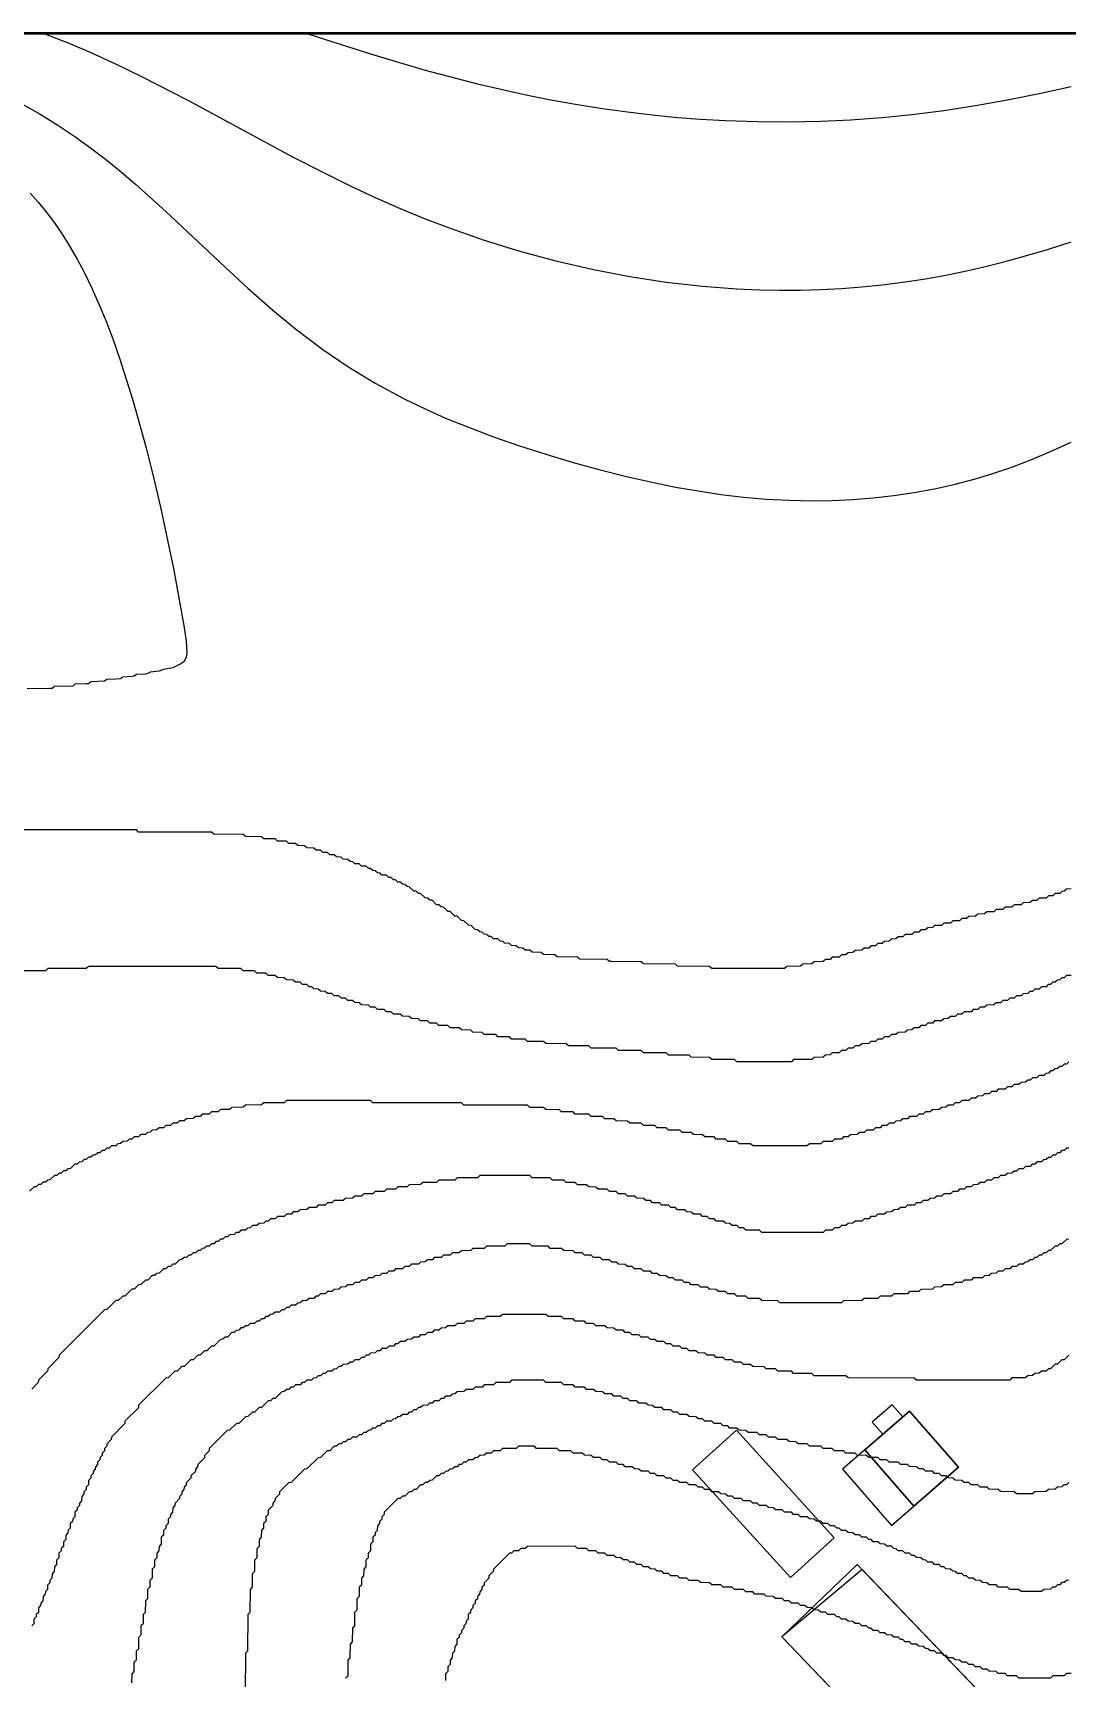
# Model space of a CAD drawing. Header units: millimetres. Extents: x 0 to 600000, y 0 to 540000.
# Drawn here: x 163252 to 276937, y 359148 to 540000 of the extents above; entities that cross this region are included whole.
import ezdxf

# ---------------------------------------------------------------- set-up
doc = ezdxf.new("R2010")
doc.units = ezdxf.units.MM
for name, color, linetype in [('BLDG_BOX_CAMPUS', 5, 'Continuous'), ('BLDG_FOOTPRINT_CAMPUS', 8, 'Continuous'), ('CONTOUR_44', 5, 'Continuous'), ('CONTOUR_45', 5, 'Continuous'), ('CONTOUR_46', 150, 'Continuous'), ('CONTOUR_47', 150, 'Continuous'), ('CONTOUR_48', 130, 'Continuous'), ('CONTOUR_49', 90, 'Continuous'), ('CONTOUR_50', 90, 'Continuous'), ('CONTOUR_51', 3, 'Continuous'), ('CONTOUR_52', 60, 'Continuous'), ('CONTOUR_53', 50, 'Continuous'), ('CONTOUR_54', 40, 'Continuous'), ('CONTOUR_55', 40, 'Continuous'), ('CONTOUR_56', 30, 'Continuous'), ('CONTOUR_57', 30, 'Continuous'), ('CONTOUR_58', 22, 'Continuous'), ('MODEL_BOUNDARY', 7, 'Continuous')]:
    doc.layers.add(name, color=color, linetype=linetype)

msp = doc.modelspace()

# ---------------------------------------------------------------- linework, layer by layer
at = {"layer": 'BLDG_BOX_CAMPUS'}
for points in [[(258877, 387864, 55451), (257713, 389203, 55319), (255509, 387288, 55561), (256672, 385949, 55693), (258877, 387864, 55451)], [(264996, 382317, 55886), (259618, 388508, 55374), (254711, 384245, 55925), (260089, 378055, 56441), (264996, 382317, 55886)], [(251340, 374558, 57113), (240584, 386403, 56019), (235772, 382033, 56778), (246528, 370188, 57717), (251340, 374558, 57113)], [(260089, 378055, 56441), (254711, 384245, 55925), (252258, 382114, 56223), (257635, 375923, 56748), (260089, 378055, 56441)], [(245572, 363682, 58374), (268252, 340038, 59940), (276551, 347999, 59150), (253872, 371643, 57321), (245572, 363682, 58374)]]:
    msp.add_polyline3d(points, close=True, dxfattribs=at)
at = {"layer": 'BLDG_FOOTPRINT_CAMPUS'}
for points in [[(256672, 385949, 55693), (258877, 387864, 55451), (257713, 389203, 55319), (255509, 387288, 55561), (256672, 385949, 55693)], [(254711, 384245, 55925), (259618, 388508, 55374), (264996, 382317, 55886), (260089, 378055, 56441), (254711, 384245, 55925)], [(251340, 374558, 57113), (240584, 386403, 56019), (235772, 382033, 56778), (246528, 370188, 57717), (251340, 374558, 57113)], [(260089, 378055, 56441), (254711, 384245, 55925), (252258, 382114, 56223), (257635, 375923, 56748), (260089, 378055, 56441)], [(276551, 347999, 59150), (254399, 371093, 57359), (245572, 363682, 58374), (268021, 340278, 59921), (276551, 347999, 59150)]]:
    msp.add_polyline3d(points, close=True, dxfattribs=at)
at = {"layer": 'CONTOUR_44'}
msp.add_polyline3d([(125, 123, 44000), (599875, 124, 44000), (599876, 539875, 44000), (125, 539876, 44000), (125, 123, 44000)], close=True, dxfattribs=at)
at = {"layer": 'CONTOUR_45'}
msp.add_polyline3d([(125, 123, 45000), (599875, 124, 45000), (599876, 539875, 45000), (125, 539876, 45000), (125, 123, 45000)], close=True, dxfattribs=at)
at = {"layer": 'CONTOUR_46'}
msp.add_polyline3d([(599876, 539875, 46000), (125, 539875, 46000)], dxfattribs=at)
at = {"layer": 'CONTOUR_47'}
msp.add_polyline3d([(599876, 539875, 47000), (125, 539875, 47000)], dxfattribs=at)
at = {"layer": 'CONTOUR_48'}
msp.add_polyline3d([(599875, 539875, 48000), (125, 539875, 48000)], dxfattribs=at)
at = {"layer": 'CONTOUR_49'}
for points in [[(599875, 539875, 49000), (25836, 539875, 49000)], [(162940, 522375, 49000), (163843, 521375, 49000), (164667, 520375, 49000), (165608, 519125, 49000), (166465, 517875, 49000), (167252, 516625, 49000), (168118, 515125, 49000), (168912, 513625, 49000), (169763, 511875, 49000), (170543, 510125, 49000), (171264, 508375, 49000), (172026, 506375, 49000), (172818, 504125, 49000), (174239, 499625, 49000), (175690, 494375, 49000), (176502, 491125, 49000), (177261, 487875, 49000), (178689, 481125, 49000), (179845, 474875, 49000), (180099, 473125, 49000), (180170, 471875, 49000), (180098, 471375, 49000), (180006, 471125, 49000), (179833, 470875, 49000), (179520, 470625, 49000), (178625, 470217, 49000), (177625, 470034, 49000), (177125, 469830, 49000), (176125, 469732, 49000), (175875, 469584, 49000), (175625, 469520, 49000), (174625, 469455, 49000), (174375, 469285, 49000), (174125, 469237, 49000), (173125, 469189, 49000), (172994, 469125, 49000), (172875, 469006, 49000), (172375, 468954, 49000), (171375, 468926, 49000), (171125, 468730, 49000), (169625, 468668, 49000), (169375, 468463, 49000), (169125, 468437, 49000), (167875, 468411, 49000), (167625, 468201, 49000), (165625, 468155, 49000), (165375, 467937, 49000), (165125, 467920, 49000), (162625, 467897, 49000)]]:
    msp.add_polyline3d(points, dxfattribs=at)
at = {"layer": 'CONTOUR_50'}
for points in [[(335848, 539875, 50000), (53912, 539875, 50000)], [(161875, 532268, 50000), (163948, 531125, 50000), (165994, 529875, 50000), (167863, 528625, 50000), (169596, 527375, 50000), (171221, 526125, 50000), (172762, 524875, 50000), (174525, 523375, 50000), (177857, 520375, 50000), (184375, 514236, 50000), (186875, 511934, 50000), (189625, 509518, 50000), (192125, 507461, 50000), (195125, 505196, 50000), (197875, 503324, 50000), (200875, 501497, 50000), (204125, 499751, 50000), (206375, 498665, 50000), (208625, 497666, 50000), (211125, 496643, 50000), (213875, 495607, 50000), (216625, 494649, 50000), (219625, 493680, 50000), (222625, 492784, 50000), (225625, 491958, 50000), (228375, 491264, 50000), (231125, 490638, 50000), (233875, 490082, 50000), (236375, 489644, 50000), (238875, 489274, 50000), (241375, 488978, 50000), (243875, 488758, 50000), (246375, 488620, 50000), (246375, 488620, 50000), (248875, 488567, 50000), (251125, 488595, 50000), (253375, 488697, 50000), (255625, 488874, 50000), (257875, 489130, 50000), (260125, 489467, 50000), (262375, 489887, 50000), (264625, 490392, 50000), (266875, 490986, 50000), (268875, 491591, 50000), (270875, 492272, 50000), (273125, 493130, 50000), (275125, 493976, 50000), (277375, 495025, 50000)], [(277375, 445893, 50000), (276875, 445884, 50000), (276625, 445642, 50000), (276356, 445625, 50000), (276125, 445394, 50000), (275625, 445385, 50000), (275375, 445143, 50000), (274875, 445135, 50000), (274625, 444894, 50000), (273875, 444884, 50000), (273625, 444643, 50000), (273125, 444635, 50000), (272875, 444394, 50000), (272125, 444384, 50000), (271875, 444144, 50000), (271125, 444134, 50000), (270875, 443894, 50000), (270125, 443884, 50000), (269875, 443644, 50000), (269125, 443634, 50000), (268875, 443394, 50000), (268125, 443384, 50000), (267875, 443144, 50000), (267125, 443134, 50000), (266875, 442894, 50000), (266125, 442884, 50000), (265875, 442643, 50000), (265375, 442635, 50000), (265125, 442395, 50000), (264375, 442385, 50000), (264125, 442144, 50000), (263375, 442135, 50000), (263125, 441894, 50000), (262375, 441884, 50000), (262125, 441644, 50000), (261625, 441635, 50000), (261375, 441394, 50000), (260875, 441385, 50000), (260625, 441145, 50000), (260125, 441136, 50000), (259875, 440896, 50000), (259125, 440885, 50000), (258875, 440645, 50000), (258375, 440636, 50000), (258125, 440396, 50000), (257625, 440386, 50000), (257375, 440146, 50000), (256875, 440136, 50000), (256625, 439897, 50000), (256125, 439887, 50000), (255875, 439647, 50000), (255375, 439637, 50000), (255125, 439398, 50000), (254625, 439387, 50000), (254375, 439149, 50000), (253625, 439137, 50000), (253375, 438898, 50000), (252875, 438888, 50000), (252625, 438649, 50000), (252125, 438638, 50000), (251875, 438401, 50000), (251125, 438388, 50000), (250875, 438151, 50000), (250375, 438139, 50000), (250125, 437904, 50000), (249125, 437889, 50000), (248875, 437654, 50000), (247875, 437639, 50000), (247625, 437405, 50000), (246125, 437389, 50000), (245875, 437156, 50000), (237875, 437157, 50000), (237625, 437390, 50000), (234125, 437409, 50000), (233875, 437640, 50000), (230375, 437662, 50000), (230125, 437892, 50000), (226875, 437905, 50000), (226625, 437916, 50000), (226375, 438144, 50000), (223375, 438170, 50000), (223125, 438396, 50000), (220875, 438425, 50000), (220625, 438649, 50000), (219375, 438677, 50000), (219125, 438900, 50000), (218125, 438930, 50000), (217875, 439153, 50000), (217375, 439177, 50000), (217125, 439402, 50000), (216625, 439426, 50000), (216375, 439652, 50000), (215875, 439676, 50000), (215625, 439903, 50000), (215125, 439929, 50000), (214929, 440125, 50000), (214625, 440173, 50000), (214375, 440402, 50000), (213875, 440429, 50000), (213625, 440657, 50000), (213375, 440675, 50000), (213125, 440906, 50000), (212875, 440925, 50000), (212625, 441156, 50000), (212375, 441175, 50000), (212125, 441407, 50000), (211875, 441428, 50000), (211416, 441875, 50000), (211125, 441924, 50000), (210625, 442402, 50000), (210375, 442422, 50000), (209875, 442901, 50000), (209625, 442920, 50000), (209125, 443400, 50000), (208875, 443418, 50000), (208375, 443898, 50000), (208125, 443914, 50000), (207875, 444150, 50000), (207625, 444168, 50000), (207125, 444648, 50000), (206875, 444663, 50000), (206625, 444900, 50000), (206375, 444916, 50000), (205875, 445397, 50000), (205625, 445412, 50000), (205375, 445649, 50000), (205125, 445665, 50000), (204625, 446146, 50000), (204375, 446159, 50000), (204125, 446396, 50000), (203875, 446410, 50000), (203625, 446646, 50000), (203375, 446659, 50000), (203125, 446896, 50000), (202875, 446909, 50000), (202625, 447146, 50000), (202375, 447158, 50000), (202125, 447394, 50000), (201625, 447413, 50000), (201413, 447625, 50000), (201125, 447660, 50000), (200875, 447896, 50000), (200625, 447909, 50000), (200375, 448145, 50000), (200125, 448157, 50000), (199875, 448393, 50000), (199375, 448410, 50000), (199125, 448644, 50000), (198625, 448661, 50000), (198411, 448875, 50000), (198125, 448907, 50000), (197875, 449143, 50000), (197375, 449159, 50000), (197125, 449393, 50000), (196625, 449409, 50000), (196375, 449643, 50000), (195875, 449658, 50000), (195625, 449893, 50000), (195125, 449908, 50000), (194875, 450142, 50000), (194375, 450157, 50000), (194125, 450391, 50000), (193375, 450408, 50000), (193125, 450641, 50000), (192375, 450657, 50000), (192125, 450891, 50000), (191375, 450906, 50000), (191125, 451140, 50000), (190125, 451156, 50000), (189875, 451390, 50000), (188625, 451406, 50000), (188375, 451640, 50000), (186625, 451656, 50000), (186375, 451889, 50000), (183125, 451906, 50000), (182875, 452139, 50000), (175125, 452147, 50000), (174875, 452155, 50000), (174625, 452388, 50000), (161125, 452386, 50000)]]:
    msp.add_polyline3d(points, dxfattribs=at)
at = {"layer": 'CONTOUR_51'}
for points in [[(323763, 539875, 51000), (164623, 539875, 51000), (167125, 538892, 51000), (169625, 537829, 51000), (172269, 536625, 51000), (175125, 535241, 51000), (180192, 532625, 51000), (191875, 526343, 51000), (195125, 524673, 51000), (198125, 523199, 51000), (200875, 521917, 51000), (203625, 520707, 51000), (206375, 519575, 51000), (209125, 518521, 51000), (212875, 517211, 51000), (216875, 515974, 51000), (220875, 514898, 51000), (224875, 513979, 51000), (228875, 513215, 51000), (232875, 512605, 51000), (236875, 512151, 51000), (240625, 511869, 51000), (240625, 511869, 51000), (243125, 511760, 51000), (245375, 511717, 51000), (247625, 511726, 51000), (249875, 511790, 51000), (252125, 511908, 51000), (254375, 512081, 51000), (256625, 512310, 51000), (259125, 512631, 51000), (261375, 512978, 51000), (263625, 513383, 51000), (265875, 513844, 51000), (268125, 514360, 51000), (270375, 514932, 51000), (272625, 515558, 51000), (274875, 516236, 51000), (277375, 517049, 51000)], [(277375, 436392, 51000), (276875, 436383, 51000), (276625, 436139, 51000), (276375, 436134, 51000), (276125, 435890, 51000), (275875, 435884, 51000), (275625, 435641, 51000), (275375, 435635, 51000), (275125, 435391, 51000), (274857, 435375, 51000), (274625, 435143, 51000), (274125, 435134, 51000), (273875, 434892, 51000), (273375, 434884, 51000), (273125, 434641, 51000), (272857, 434625, 51000), (272625, 434393, 51000), (272125, 434384, 51000), (271875, 434142, 51000), (271375, 434134, 51000), (271125, 433892, 51000), (270625, 433884, 51000), (270375, 433642, 51000), (269875, 433634, 51000), (269625, 433392, 51000), (269125, 433384, 51000), (268875, 433143, 51000), (268125, 433133, 51000), (267875, 432891, 51000), (267375, 432884, 51000), (267125, 432642, 51000), (266625, 432634, 51000), (266375, 432393, 51000), (265625, 432383, 51000), (265375, 432141, 51000), (264875, 432134, 51000), (264625, 431892, 51000), (264125, 431884, 51000), (263875, 431642, 51000), (263375, 431634, 51000), (263125, 431393, 51000), (262375, 431383, 51000), (262125, 431141, 51000), (261625, 431134, 51000), (261375, 430892, 51000), (260875, 430884, 51000), (260625, 430642, 51000), (260125, 430634, 51000), (259875, 430392, 51000), (259375, 430384, 51000), (259125, 430143, 51000), (258375, 430134, 51000), (258125, 429892, 51000), (257625, 429884, 51000), (257375, 429642, 51000), (256875, 429634, 51000), (256625, 429392, 51000), (256125, 429384, 51000), (255875, 429143, 51000), (255375, 429134, 51000), (255125, 428893, 51000), (254375, 428884, 51000), (254125, 428642, 51000), (253625, 428634, 51000), (253375, 428393, 51000), (252875, 428385, 51000), (252625, 428144, 51000), (252125, 428135, 51000), (251875, 427895, 51000), (251125, 427885, 51000), (250875, 427644, 51000), (250375, 427636, 51000), (250125, 427396, 51000), (249125, 427385, 51000), (248875, 427146, 51000), (246875, 427134, 51000), (246625, 426896, 51000), (240625, 426894, 51000), (240375, 427134, 51000), (237875, 427144, 51000), (237625, 427383, 51000), (235625, 427393, 51000), (235375, 427633, 51000), (233125, 427642, 51000), (232875, 427883, 51000), (230375, 427892, 51000), (230125, 428133, 51000), (227625, 428142, 51000), (227375, 428383, 51000), (224625, 428392, 51000), (224375, 428633, 51000), (222125, 428643, 51000), (221875, 428883, 51000), (219625, 428893, 51000), (219375, 429133, 51000), (217625, 429143, 51000), (217375, 429384, 51000), (215875, 429394, 51000), (215625, 429634, 51000), (214375, 429644, 51000), (214125, 429884, 51000), (212875, 429894, 51000), (212625, 430134, 51000), (211625, 430144, 51000), (211375, 430384, 51000), (210375, 430395, 51000), (210125, 430635, 51000), (209125, 430645, 51000), (208875, 430885, 51000), (207875, 430896, 51000), (207625, 431135, 51000), (206875, 431146, 51000), (206625, 431386, 51000), (205875, 431396, 51000), (205625, 431636, 51000), (204875, 431647, 51000), (204625, 431886, 51000), (203875, 431897, 51000), (203625, 432136, 51000), (202875, 432148, 51000), (202625, 432387, 51000), (202125, 432397, 51000), (201875, 432636, 51000), (201125, 432649, 51000), (200875, 432887, 51000), (200375, 432897, 51000), (200125, 433136, 51000), (199375, 433149, 51000), (199125, 433388, 51000), (198625, 433398, 51000), (198375, 433637, 51000), (197875, 433648, 51000), (197625, 433887, 51000), (197125, 433898, 51000), (196875, 434137, 51000), (196375, 434148, 51000), (196125, 434387, 51000), (195625, 434398, 51000), (195375, 434637, 51000), (194875, 434648, 51000), (194625, 434887, 51000), (194125, 434899, 51000), (193899, 435125, 51000), (193625, 435146, 51000), (193375, 435386, 51000), (192875, 435397, 51000), (192625, 435636, 51000), (192125, 435646, 51000), (191875, 435886, 51000), (191125, 435897, 51000), (190875, 436136, 51000), (190125, 436147, 51000), (189875, 436386, 51000), (189125, 436397, 51000), (188875, 436636, 51000), (187875, 436647, 51000), (187625, 436886, 51000), (186375, 436897, 51000), (186125, 437135, 51000), (183625, 437149, 51000), (183375, 437386, 51000), (169375, 437387, 51000), (169125, 437151, 51000), (164875, 437137, 51000), (164625, 436901, 51000), (162125, 436887, 51000)]]:
    msp.add_polyline3d(points, dxfattribs=at)
at = {"layer": 'CONTOUR_52'}
for points in [[(297108, 539875, 52000), (193594, 539875, 52000), (200375, 537688, 52000), (206375, 535917, 52000), (212125, 534410, 52000), (217625, 533166, 52000), (220375, 532622, 52000), (223125, 532130, 52000), (225875, 531694, 52000), (228625, 531312, 52000), (231375, 530987, 52000), (234125, 530718, 52000), (236625, 530523, 52000), (239375, 530364, 52000), (239375, 530364, 52000), (242875, 530246, 52000), (246375, 530223, 52000), (249875, 530296, 52000), (253125, 530449, 52000), (256625, 530707, 52000), (259875, 531032, 52000), (263375, 531472, 52000), (266875, 532004, 52000), (270375, 532626, 52000), (273875, 533334, 52000), (277375, 534124, 52000)], [(277125, 426885, 52000), (276875, 426641, 52000), (276625, 426635, 52000), (276375, 426390, 52000), (276125, 426385, 52000), (275875, 426141, 52000), (275625, 426135, 52000), (275375, 425891, 52000), (275125, 425885, 52000), (274875, 425641, 52000), (274607, 425625, 52000), (274375, 425393, 52000), (273875, 425384, 52000), (273625, 425141, 52000), (273125, 425133, 52000), (272875, 424890, 52000), (272608, 424875, 52000), (272375, 424642, 52000), (271875, 424634, 52000), (271625, 424391, 52000), (271125, 424384, 52000), (270875, 424141, 52000), (270375, 424134, 52000), (270125, 423892, 52000), (269375, 423883, 52000), (269125, 423640, 52000), (268625, 423633, 52000), (268375, 423391, 52000), (267875, 423383, 52000), (267625, 423141, 52000), (267125, 423133, 52000), (266875, 422891, 52000), (266375, 422884, 52000), (266125, 422641, 52000), (265375, 422633, 52000), (265125, 422390, 52000), (264625, 422383, 52000), (264375, 422141, 52000), (263875, 422133, 52000), (263625, 421891, 52000), (263125, 421883, 52000), (262875, 421641, 52000), (262125, 421633, 52000), (261875, 421390, 52000), (261375, 421383, 52000), (261125, 421141, 52000), (260625, 421133, 52000), (260375, 420891, 52000), (259625, 420883, 52000), (259375, 420640, 52000), (258875, 420633, 52000), (258625, 420391, 52000), (258125, 420383, 52000), (257875, 420141, 52000), (257375, 420133, 52000), (257125, 419891, 52000), (256625, 419884, 52000), (256375, 419641, 52000), (255875, 419634, 52000), (255625, 419392, 52000), (254875, 419383, 52000), (254625, 419141, 52000), (254125, 419134, 52000), (253875, 418892, 52000), (253125, 418883, 52000), (252875, 418642, 52000), (252375, 418634, 52000), (252125, 418393, 52000), (251375, 418384, 52000), (251125, 418143, 52000), (250125, 418134, 52000), (249875, 417894, 52000), (248625, 417884, 52000), (248375, 417644, 52000), (242375, 417643, 52000), (242125, 417883, 52000), (240875, 417892, 52000), (240625, 418133, 52000), (239625, 418141, 52000), (239375, 418383, 52000), (238375, 418391, 52000), (238125, 418632, 52000), (237125, 418640, 52000), (236875, 418882, 52000), (235875, 418890, 52000), (235625, 419132, 52000), (234625, 419139, 52000), (234375, 419382, 52000), (233125, 419390, 52000), (232875, 419632, 52000), (231875, 419639, 52000), (231625, 419882, 52000), (230375, 419889, 52000), (230125, 420132, 52000), (228875, 420139, 52000), (228625, 420381, 52000), (227375, 420389, 52000), (227125, 420631, 52000), (226125, 420638, 52000), (225875, 420881, 52000), (224625, 420888, 52000), (224375, 421131, 52000), (222875, 421138, 52000), (222625, 421381, 52000), (221375, 421388, 52000), (221125, 421631, 52000), (219625, 421638, 52000), (219375, 421881, 52000), (217875, 421887, 52000), (217625, 422131, 52000), (210625, 422139, 52000), (210375, 422382, 52000), (200625, 422393, 52000), (200375, 422633, 52000), (191125, 422635, 52000), (190875, 422397, 52000), (188625, 422385, 52000), (188375, 422148, 52000), (186625, 422136, 52000), (186375, 421898, 52000), (185125, 421886, 52000), (184875, 421649, 52000), (183875, 421637, 52000), (183625, 421399, 52000), (182875, 421387, 52000), (182625, 421150, 52000), (181875, 421137, 52000), (181625, 420900, 52000), (181125, 420889, 52000), (180875, 420652, 52000), (180125, 420638, 52000), (179875, 420401, 52000), (179375, 420389, 52000), (179125, 420152, 52000), (178625, 420139, 52000), (178375, 419902, 52000), (177875, 419890, 52000), (177625, 419653, 52000), (177125, 419640, 52000), (176875, 419403, 52000), (176375, 419390, 52000), (176125, 419152, 52000), (175844, 419125, 52000), (175625, 418906, 52000), (175125, 418891, 52000), (174875, 418655, 52000), (174375, 418640, 52000), (174125, 418403, 52000), (173843, 418375, 52000), (173625, 418157, 52000), (173125, 418141, 52000), (172875, 417904, 52000), (172593, 417875, 52000), (172375, 417657, 52000), (171875, 417641, 52000), (171625, 417404, 52000), (171375, 417393, 52000), (171125, 417155, 52000), (170875, 417144, 52000), (170625, 416906, 52000), (170375, 416894, 52000), (170125, 416657, 52000), (169875, 416645, 52000), (169625, 416407, 52000), (169375, 416395, 52000), (169125, 416158, 52000), (168875, 416145, 52000), (168625, 415908, 52000), (168342, 415875, 52000), (168125, 415658, 52000), (167875, 415645, 52000), (167375, 415164, 52000), (167125, 415148, 52000), (166875, 414912, 52000), (166625, 414898, 52000), (166375, 414661, 52000), (166125, 414647, 52000), (165875, 414411, 52000), (165625, 414397, 52000), (165125, 413917, 52000), (164875, 413900, 52000), (164625, 413665, 52000), (164375, 413650, 52000), (164125, 413415, 52000), (163875, 413400, 52000), (163625, 413164, 52000), (163375, 413149, 52000), (162875, 412671, 52000)]]:
    msp.add_polyline3d(points, dxfattribs=at)
at = {"layer": 'CONTOUR_53'}
msp.add_polyline3d([(277125, 417389, 53000), (276875, 417384, 53000), (276625, 417139, 53000), (276375, 417134, 53000), (276125, 416890, 53000), (275875, 416884, 53000), (275625, 416640, 53000), (275375, 416634, 53000), (275125, 416390, 53000), (274875, 416384, 53000), (274625, 416140, 53000), (274358, 416125, 53000), (274125, 415892, 53000), (273625, 415883, 53000), (273375, 415640, 53000), (273108, 415625, 53000), (272875, 415392, 53000), (272375, 415383, 53000), (272125, 415141, 53000), (271625, 415133, 53000), (271375, 414890, 53000), (271108, 414875, 53000), (270875, 414642, 53000), (270375, 414634, 53000), (270125, 414391, 53000), (269625, 414383, 53000), (269375, 414141, 53000), (268875, 414133, 53000), (268625, 413891, 53000), (268125, 413883, 53000), (267875, 413641, 53000), (267375, 413633, 53000), (267125, 413391, 53000), (266625, 413383, 53000), (266375, 413141, 53000), (265875, 413133, 53000), (265625, 412891, 53000), (265125, 412883, 53000), (264875, 412641, 53000), (264375, 412634, 53000), (264125, 412391, 53000), (263375, 412383, 53000), (263125, 412140, 53000), (262625, 412133, 53000), (262375, 411891, 53000), (261875, 411883, 53000), (261625, 411641, 53000), (261125, 411633, 53000), (260875, 411391, 53000), (260375, 411384, 53000), (260125, 411142, 53000), (259375, 411133, 53000), (259125, 410890, 53000), (258625, 410883, 53000), (258375, 410641, 53000), (257875, 410633, 53000), (257625, 410391, 53000), (257125, 410384, 53000), (256875, 410142, 53000), (256125, 410133, 53000), (255875, 409891, 53000), (255375, 409884, 53000), (255125, 409641, 53000), (254625, 409634, 53000), (254375, 409392, 53000), (253625, 409383, 53000), (253375, 409142, 53000), (252875, 409134, 53000), (252625, 408892, 53000), (252125, 408884, 53000), (251875, 408643, 53000), (251375, 408635, 53000), (251125, 408395, 53000), (250375, 408385, 53000), (250125, 408146, 53000), (243375, 408145, 53000), (243125, 408384, 53000), (241625, 408395, 53000), (241375, 408635, 53000), (240875, 408643, 53000), (240625, 408884, 53000), (240125, 408892, 53000), (239875, 409134, 53000), (239375, 409141, 53000), (239125, 409383, 53000), (238375, 409391, 53000), (238125, 409633, 53000), (237625, 409640, 53000), (237375, 409883, 53000), (236875, 409890, 53000), (236625, 410132, 53000), (235875, 410140, 53000), (235625, 410383, 53000), (235125, 410389, 53000), (234875, 410632, 53000), (234125, 410640, 53000), (233875, 410883, 53000), (233375, 410889, 53000), (233125, 411132, 53000), (232375, 411139, 53000), (232125, 411382, 53000), (231375, 411389, 53000), (231125, 411632, 53000), (230625, 411638, 53000), (230375, 411882, 53000), (229625, 411889, 53000), (229375, 412132, 53000), (228625, 412138, 53000), (228375, 412382, 53000), (227625, 412388, 53000), (227375, 412632, 53000), (226625, 412638, 53000), (226375, 412881, 53000), (225375, 412888, 53000), (225125, 413132, 53000), (224375, 413138, 53000), (224125, 413381, 53000), (223125, 413388, 53000), (222875, 413631, 53000), (221875, 413638, 53000), (221625, 413881, 53000), (220375, 413888, 53000), (220125, 414131, 53000), (218125, 414138, 53000), (217875, 414381, 53000), (212375, 414381, 53000), (212125, 414139, 53000), (209875, 414132, 53000), (209625, 413889, 53000), (207875, 413882, 53000), (207625, 413640, 53000), (206125, 413632, 53000), (205875, 413390, 53000), (204625, 413382, 53000), (204375, 413141, 53000), (203375, 413133, 53000), (203125, 412891, 53000), (202125, 412883, 53000), (201875, 412642, 53000), (200875, 412633, 53000), (200625, 412392, 53000), (199625, 412383, 53000), (199375, 412142, 53000), (198625, 412134, 53000), (198375, 411893, 53000), (197625, 411884, 53000), (197375, 411644, 53000), (196375, 411634, 53000), (196125, 411393, 53000), (195625, 411385, 53000), (195375, 411144, 53000), (194625, 411135, 53000), (194375, 410894, 53000), (193625, 410885, 53000), (193375, 410644, 53000), (192625, 410634, 53000), (192375, 410394, 53000), (191875, 410385, 53000), (191625, 410144, 53000), (191125, 410136, 53000), (190875, 409895, 53000), (190125, 409885, 53000), (189875, 409644, 53000), (189375, 409635, 53000), (189125, 409393, 53000), (188854, 409375, 53000), (188625, 409146, 53000), (188125, 409136, 53000), (187875, 408895, 53000), (187375, 408885, 53000), (187125, 408644, 53000), (186854, 408625, 53000), (186625, 408396, 53000), (186125, 408386, 53000), (185875, 408144, 53000), (185604, 408125, 53000), (185375, 407896, 53000), (184875, 407886, 53000), (184625, 407644, 53000), (184375, 407637, 53000), (184125, 407395, 53000), (183875, 407387, 53000), (183625, 407145, 53000), (183375, 407137, 53000), (183125, 406895, 53000), (182875, 406888, 53000), (182625, 406646, 53000), (182375, 406638, 53000), (182125, 406396, 53000), (181875, 406388, 53000), (181625, 406146, 53000), (181375, 406138, 53000), (181125, 405896, 53000), (180875, 405888, 53000), (180625, 405646, 53000), (180375, 405638, 53000), (180125, 405396, 53000), (179875, 405388, 53000), (179625, 405145, 53000), (179375, 405137, 53000), (178875, 404648, 53000), (178625, 404639, 53000), (178375, 404397, 53000), (178125, 404388, 53000), (177875, 404146, 53000), (177625, 404138, 53000), (177125, 403648, 53000), (176875, 403639, 53000), (176625, 403396, 53000), (176375, 403388, 53000), (175875, 402898, 53000), (175625, 402888, 53000), (175125, 402398, 53000), (174856, 402375, 53000), (174375, 401898, 53000), (174125, 401888, 53000), (173375, 401150, 53000), (173125, 401139, 53000), (172625, 400649, 53000), (172375, 400639, 53000), (171375, 399650, 53000), (171107, 399625, 53000), (166125, 394647, 53000), (166094, 394375, 53000), (164875, 393149, 53000), (164842, 392875, 53000), (163875, 391900, 53000), (163841, 391625, 53000), (163125, 390901, 53000)], dxfattribs=at)
at = {"layer": 'CONTOUR_54'}
msp.add_polyline3d([(277125, 407391, 54000), (276861, 407375, 54000), (276375, 406892, 54000), (276125, 406885, 54000), (275875, 406641, 54000), (275625, 406635, 54000), (275125, 406143, 54000), (274875, 406136, 54000), (274625, 405892, 54000), (274375, 405886, 54000), (274125, 405642, 54000), (273875, 405636, 54000), (273625, 405392, 54000), (273375, 405386, 54000), (273125, 405142, 54000), (272875, 405136, 54000), (272625, 404893, 54000), (272356, 404875, 54000), (272125, 404644, 54000), (271625, 404635, 54000), (271375, 404393, 54000), (270875, 404385, 54000), (270625, 404143, 54000), (270125, 404134, 54000), (269875, 403893, 54000), (269375, 403884, 54000), (269125, 403643, 54000), (268625, 403634, 54000), (268375, 403393, 54000), (267875, 403385, 54000), (267625, 403144, 54000), (266625, 403134, 54000), (266375, 402892, 54000), (265625, 402884, 54000), (265375, 402642, 54000), (264625, 402634, 54000), (264375, 402393, 54000), (263375, 402383, 54000), (263125, 402142, 54000), (262375, 402133, 54000), (262125, 401893, 54000), (260875, 401883, 54000), (260625, 401641, 54000), (259625, 401633, 54000), (259375, 401392, 54000), (257875, 401382, 54000), (257625, 401141, 54000), (256375, 401132, 54000), (256125, 400891, 54000), (254625, 400882, 54000), (254375, 400641, 54000), (252375, 400632, 54000), (252125, 400391, 54000), (245375, 400390, 54000), (245125, 400632, 54000), (243375, 400640, 54000), (243125, 400882, 54000), (241875, 400889, 54000), (241625, 401132, 54000), (240625, 401139, 54000), (240375, 401382, 54000), (239625, 401388, 54000), (239375, 401632, 54000), (238625, 401638, 54000), (238375, 401882, 54000), (237625, 401888, 54000), (237375, 402132, 54000), (236625, 402138, 54000), (236375, 402382, 54000), (235625, 402388, 54000), (235375, 402632, 54000), (234875, 402638, 54000), (234625, 402881, 54000), (233875, 402888, 54000), (233625, 403132, 54000), (233125, 403137, 54000), (232875, 403381, 54000), (232125, 403388, 54000), (231875, 403632, 54000), (231375, 403637, 54000), (231125, 403881, 54000), (230375, 403888, 54000), (230125, 404131, 54000), (229375, 404138, 54000), (229125, 404382, 54000), (228625, 404387, 54000), (228375, 404631, 54000), (227625, 404638, 54000), (227375, 404882, 54000), (226875, 404887, 54000), (226625, 405131, 54000), (225875, 405137, 54000), (225625, 405381, 54000), (224875, 405387, 54000), (224625, 405631, 54000), (223875, 405637, 54000), (223625, 405881, 54000), (222875, 405887, 54000), (222625, 406131, 54000), (221625, 406137, 54000), (221375, 406381, 54000), (220125, 406387, 54000), (219875, 406631, 54000), (218125, 406637, 54000), (217875, 406880, 54000), (215375, 406881, 54000), (215125, 406637, 54000), (213125, 406631, 54000), (212875, 406388, 54000), (211625, 406381, 54000), (211375, 406138, 54000), (210375, 406131, 54000), (210125, 405888, 54000), (209375, 405882, 54000), (209125, 405638, 54000), (208375, 405632, 54000), (208125, 405389, 54000), (207375, 405382, 54000), (207125, 405138, 54000), (206625, 405132, 54000), (206375, 404889, 54000), (205875, 404883, 54000), (205625, 404640, 54000), (204875, 404632, 54000), (204625, 404389, 54000), (204125, 404383, 54000), (203875, 404140, 54000), (203125, 404132, 54000), (202875, 403889, 54000), (202375, 403883, 54000), (202125, 403639, 54000), (201625, 403633, 54000), (201375, 403390, 54000), (200875, 403383, 54000), (200625, 403140, 54000), (200125, 403133, 54000), (199875, 402890, 54000), (199375, 402883, 54000), (199125, 402640, 54000), (198625, 402633, 54000), (198375, 402390, 54000), (197875, 402383, 54000), (197625, 402140, 54000), (197125, 402133, 54000), (196875, 401890, 54000), (196375, 401883, 54000), (196125, 401640, 54000), (195625, 401633, 54000), (195375, 401390, 54000), (194875, 401383, 54000), (194625, 401139, 54000), (194359, 401125, 54000), (194125, 400891, 54000), (193625, 400883, 54000), (193375, 400640, 54000), (192875, 400633, 54000), (192625, 400389, 54000), (192359, 400375, 54000), (192125, 400141, 54000), (191625, 400133, 54000), (191375, 399889, 54000), (191125, 399884, 54000), (190875, 399640, 54000), (190609, 399625, 54000), (190375, 399391, 54000), (189875, 399383, 54000), (189625, 399139, 54000), (189375, 399134, 54000), (189125, 398890, 54000), (188875, 398884, 54000), (188625, 398640, 54000), (188375, 398634, 54000), (188125, 398390, 54000), (187859, 398375, 54000), (187625, 398141, 54000), (187125, 398133, 54000), (186875, 397889, 54000), (186611, 397875, 54000), (186375, 397639, 54000), (186125, 397634, 54000), (185875, 397389, 54000), (185611, 397375, 54000), (185375, 397139, 54000), (185125, 397133, 54000), (184625, 396640, 54000), (184375, 396634, 54000), (184125, 396389, 54000), (183875, 396383, 54000), (183125, 395641, 54000), (182875, 395634, 54000), (182375, 395141, 54000), (182125, 395134, 54000), (181625, 394641, 54000), (181375, 394634, 54000), (180875, 394141, 54000), (180625, 394134, 54000), (179875, 393391, 54000), (179625, 393384, 54000), (179125, 392890, 54000), (178863, 392875, 54000), (178125, 392140, 54000), (177864, 392125, 54000), (174875, 389137, 54000), (174859, 388875, 54000), (173375, 387387, 54000), (173359, 387125, 54000), (171875, 385636, 54000), (171860, 385375, 54000), (171367, 384875, 54000), (171361, 384625, 54000), (171116, 384375, 54000), (171110, 384125, 54000), (170866, 383875, 54000), (170860, 383625, 54000), (170615, 383375, 54000), (170609, 383125, 54000), (170365, 382875, 54000), (170359, 382625, 54000), (170115, 382375, 54000), (170109, 382125, 54000), (169865, 381875, 54000), (169859, 381625, 54000), (169625, 381391, 54000), (169609, 381125, 54000), (169366, 380875, 54000), (169357, 380375, 54000), (169125, 380143, 54000), (169108, 379875, 54000), (168865, 379625, 54000), (168858, 379375, 54000), (168615, 379125, 54000), (168606, 378625, 54000), (168375, 378394, 54000), (168357, 378125, 54000), (168114, 377875, 54000), (168108, 377625, 54000), (167865, 377375, 54000), (167855, 376875, 54000), (167625, 376645, 54000), (167607, 376375, 54000), (167365, 376125, 54000), (167355, 375625, 54000), (167125, 375395, 54000), (167107, 375125, 54000), (166865, 374875, 54000), (166855, 374375, 54000), (166614, 374125, 54000), (166603, 373625, 54000), (166375, 373397, 54000), (166356, 373125, 54000), (166114, 372875, 54000), (166104, 372375, 54000), (165864, 372125, 54000), (165853, 371625, 54000), (165613, 371375, 54000), (165603, 370875, 54000), (165363, 370625, 54000), (165351, 370125, 54000), (165125, 369899, 54000), (165104, 369625, 54000), (164863, 369375, 54000), (164851, 368875, 54000), (164625, 368649, 54000), (164604, 368375, 54000), (164363, 368125, 54000), (164351, 367625, 54000), (164125, 367399, 54000), (164104, 367125, 54000), (163863, 366875, 54000), (163851, 366375, 54000), (163625, 366149, 54000), (163604, 365875, 54000), (163363, 365625, 54000), (163351, 365125, 54000), (163125, 364899, 54000)], dxfattribs=at)
at = {"layer": 'CONTOUR_55'}
msp.add_polyline3d([(277125, 394639, 55000), (276625, 394149, 55000), (276375, 394139, 55000), (275875, 393651, 55000), (275625, 393640, 55000), (275125, 393154, 55000), (274875, 393142, 55000), (274625, 392904, 55000), (274125, 392890, 55000), (273875, 392652, 55000), (273375, 392639, 55000), (273125, 392402, 55000), (272625, 392389, 55000), (272375, 392154, 55000), (270875, 392137, 55000), (270625, 391901, 55000), (270375, 391893, 55000), (260375, 391893, 55000), (260125, 392133, 55000), (252875, 392140, 55000), (252625, 392382, 55000), (249125, 392390, 55000), (248875, 392632, 55000), (246875, 392639, 55000), (246625, 392882, 55000), (245125, 392889, 55000), (244875, 393132, 55000), (243875, 393138, 55000), (243625, 393381, 55000), (242375, 393389, 55000), (242125, 393632, 55000), (241375, 393638, 55000), (241125, 393881, 55000), (240375, 393888, 55000), (240125, 394131, 55000), (239375, 394138, 55000), (239125, 394381, 55000), (238375, 394387, 55000), (238125, 394631, 55000), (237375, 394637, 55000), (237125, 394881, 55000), (236375, 394887, 55000), (236125, 395131, 55000), (235375, 395138, 55000), (235125, 395381, 55000), (234625, 395387, 55000), (234375, 395631, 55000), (233625, 395637, 55000), (233375, 395881, 55000), (232875, 395887, 55000), (232625, 396131, 55000), (231875, 396137, 55000), (231625, 396381, 55000), (231125, 396386, 55000), (230875, 396631, 55000), (230125, 396637, 55000), (229875, 396881, 55000), (229125, 396887, 55000), (228875, 397131, 55000), (228375, 397136, 55000), (228125, 397381, 55000), (227375, 397387, 55000), (227125, 397631, 55000), (226375, 397637, 55000), (226125, 397881, 55000), (225125, 397887, 55000), (224875, 398131, 55000), (224125, 398137, 55000), (223875, 398381, 55000), (222875, 398387, 55000), (222625, 398631, 55000), (221625, 398637, 55000), (221375, 398881, 55000), (219875, 398887, 55000), (219625, 399130, 55000), (214875, 399131, 55000), (214625, 398887, 55000), (213125, 398881, 55000), (212875, 398637, 55000), (211875, 398631, 55000), (211625, 398387, 55000), (210875, 398381, 55000), (210625, 398137, 55000), (209875, 398131, 55000), (209625, 397887, 55000), (208875, 397881, 55000), (208625, 397637, 55000), (208125, 397631, 55000), (207875, 397387, 55000), (207375, 397382, 55000), (207125, 397137, 55000), (206625, 397132, 55000), (206375, 396888, 55000), (205875, 396882, 55000), (205625, 396638, 55000), (205125, 396632, 55000), (204875, 396388, 55000), (204375, 396382, 55000), (204125, 396137, 55000), (203625, 396132, 55000), (203375, 395887, 55000), (203112, 395875, 55000), (202875, 395638, 55000), (202375, 395632, 55000), (202125, 395388, 55000), (201625, 395382, 55000), (201375, 395137, 55000), (201112, 395125, 55000), (200875, 394888, 55000), (200375, 394882, 55000), (200125, 394637, 55000), (199875, 394633, 55000), (199625, 394388, 55000), (199361, 394375, 55000), (199125, 394139, 55000), (198625, 394132, 55000), (198375, 393887, 55000), (198111, 393875, 55000), (197875, 393639, 55000), (197375, 393632, 55000), (197125, 393387, 55000), (196875, 393383, 55000), (196625, 393138, 55000), (196361, 393125, 55000), (196125, 392889, 55000), (195625, 392882, 55000), (195375, 392637, 55000), (195125, 392633, 55000), (194875, 392388, 55000), (194625, 392383, 55000), (194375, 392138, 55000), (194111, 392125, 55000), (193875, 391889, 55000), (193375, 391882, 55000), (193125, 391637, 55000), (192862, 391625, 55000), (192625, 391388, 55000), (192125, 391382, 55000), (191875, 391136, 55000), (191613, 391125, 55000), (191375, 390887, 55000), (191125, 390882, 55000), (190875, 390636, 55000), (190625, 390632, 55000), (189875, 389889, 55000), (189625, 389883, 55000), (189375, 389637, 55000), (189125, 389632, 55000), (188375, 388889, 55000), (188125, 388883, 55000), (187625, 388389, 55000), (187375, 388383, 55000), (186875, 387888, 55000), (186625, 387883, 55000), (185875, 387139, 55000), (185615, 387125, 55000), (184875, 386388, 55000), (184615, 386375, 55000), (182625, 384385, 55000), (182612, 384125, 55000), (182117, 383625, 55000), (182111, 383375, 55000), (181367, 382625, 55000), (181362, 382375, 55000), (181116, 382125, 55000), (181110, 381875, 55000), (180625, 381387, 55000), (180611, 381125, 55000), (180117, 380625, 55000), (180112, 380375, 55000), (179867, 380125, 55000), (179861, 379875, 55000), (179616, 379625, 55000), (179611, 379375, 55000), (179366, 379125, 55000), (179360, 378875, 55000), (178875, 378387, 55000), (178862, 378125, 55000), (178618, 377875, 55000), (178610, 377375, 55000), (178375, 377140, 55000), (178361, 376875, 55000), (178117, 376625, 55000), (178110, 376125, 55000), (177875, 375890, 55000), (177861, 375625, 55000), (177617, 375375, 55000), (177610, 374875, 55000), (177367, 374625, 55000), (177359, 373875, 55000), (177117, 373625, 55000), (177109, 373125, 55000), (176867, 372875, 55000), (176860, 372375, 55000), (176617, 372125, 55000), (176609, 371375, 55000), (176367, 371125, 55000), (176358, 370125, 55000), (176116, 369875, 55000), (176108, 369125, 55000), (175867, 368875, 55000), (175857, 367875, 55000), (175616, 367625, 55000), (175606, 366375, 55000), (175366, 366125, 55000), (175356, 365125, 55000), (175116, 364875, 55000), (175105, 363875, 55000), (174866, 363625, 55000), (174854, 362375, 55000), (174615, 362125, 55000), (174604, 361125, 55000), (174365, 360875, 55000), (174354, 359875, 55000), (174115, 359625, 55000), (174103, 358625, 55000)], dxfattribs=at)
at = {"layer": 'CONTOUR_56'}
msp.add_polyline3d([(277125, 380643, 56000), (276875, 380405, 56000), (276592, 380375, 56000), (276375, 380158, 56000), (275875, 380142, 56000), (275625, 379908, 56000), (274875, 379891, 56000), (274625, 379658, 56000), (273375, 379641, 56000), (273125, 379409, 56000), (271375, 379407, 56000), (271125, 379639, 56000), (269625, 379653, 56000), (269375, 379888, 56000), (268375, 379901, 56000), (268125, 380138, 56000), (267375, 380149, 56000), (267125, 380387, 56000), (266375, 380398, 56000), (266125, 380637, 56000), (265625, 380646, 56000), (265375, 380885, 56000), (264625, 380896, 56000), (264375, 381136, 56000), (263875, 381145, 56000), (263625, 381385, 56000), (263125, 381394, 56000), (262875, 381635, 56000), (262375, 381642, 56000), (262125, 381884, 56000), (261375, 381893, 56000), (261125, 382134, 56000), (260625, 382141, 56000), (260375, 382383, 56000), (259625, 382391, 56000), (259375, 382633, 56000), (258625, 382641, 56000), (258375, 382883, 56000), (257375, 382891, 56000), (257125, 383133, 56000), (256375, 383140, 56000), (256125, 383382, 56000), (255125, 383390, 56000), (254875, 383632, 56000), (253875, 383640, 56000), (253625, 383882, 56000), (252625, 383890, 56000), (252375, 384132, 56000), (251375, 384139, 56000), (251125, 384382, 56000), (250125, 384389, 56000), (249875, 384632, 56000), (248625, 384639, 56000), (248375, 384882, 56000), (247375, 384889, 56000), (247125, 385132, 56000), (246375, 385138, 56000), (246125, 385381, 56000), (245125, 385389, 56000), (244875, 385632, 56000), (244125, 385638, 56000), (243875, 385881, 56000), (243125, 385888, 56000), (242875, 386131, 56000), (241875, 386138, 56000), (241625, 386381, 56000), (240875, 386388, 56000), (240625, 386631, 56000), (239875, 386638, 56000), (239625, 386882, 56000), (239125, 386887, 56000), (238875, 387131, 56000), (238125, 387137, 56000), (237875, 387381, 56000), (237125, 387388, 56000), (236875, 387631, 56000), (236375, 387637, 56000), (236125, 387881, 56000), (235375, 387887, 56000), (235125, 388131, 56000), (234375, 388137, 56000), (234125, 388381, 56000), (233625, 388387, 56000), (233375, 388631, 56000), (232625, 388637, 56000), (232375, 388881, 56000), (231625, 388887, 56000), (231375, 389131, 56000), (230875, 389137, 56000), (230625, 389381, 56000), (229875, 389387, 56000), (229625, 389631, 56000), (228875, 389637, 56000), (228625, 389881, 56000), (228125, 389886, 56000), (227875, 390131, 56000), (227125, 390137, 56000), (226875, 390381, 56000), (226125, 390387, 56000), (225875, 390631, 56000), (225125, 390637, 56000), (224875, 390881, 56000), (224125, 390886, 56000), (223875, 391131, 56000), (222875, 391137, 56000), (222625, 391381, 56000), (221625, 391386, 56000), (221375, 391630, 56000), (219625, 391637, 56000), (219375, 391880, 56000), (216875, 391881, 56000), (215875, 391880, 56000), (215625, 391636, 56000), (214125, 391630, 56000), (213875, 391386, 56000), (212875, 391381, 56000), (212625, 391136, 56000), (211875, 391131, 56000), (211625, 390887, 56000), (210875, 390881, 56000), (210625, 390636, 56000), (209875, 390630, 56000), (209625, 390385, 56000), (209363, 390375, 56000), (209125, 390137, 56000), (208625, 390131, 56000), (208375, 389886, 56000), (208113, 389875, 56000), (207875, 389637, 56000), (207375, 389631, 56000), (207125, 389386, 56000), (206863, 389375, 56000), (206625, 389137, 56000), (206125, 389131, 56000), (205875, 388886, 56000), (205625, 388882, 56000), (205375, 388637, 56000), (205125, 388632, 56000), (204875, 388387, 56000), (204612, 388375, 56000), (204375, 388138, 56000), (203875, 388131, 56000), (203625, 387886, 56000), (203375, 387882, 56000), (203125, 387637, 56000), (202862, 387625, 56000), (202625, 387388, 56000), (202125, 387381, 56000), (201875, 387136, 56000), (201625, 387132, 56000), (201375, 386887, 56000), (201125, 386882, 56000), (200875, 386637, 56000), (200625, 386632, 56000), (200375, 386387, 56000), (200125, 386382, 56000), (199875, 386137, 56000), (199625, 386133, 56000), (199375, 385887, 56000), (199112, 385875, 56000), (198875, 385638, 56000), (198375, 385631, 56000), (198125, 385386, 56000), (197864, 385375, 56000), (197625, 385136, 56000), (197375, 385132, 56000), (197125, 384886, 56000), (196875, 384882, 56000), (196625, 384636, 56000), (196375, 384632, 56000), (195875, 384137, 56000), (195616, 384125, 56000), (194875, 383387, 56000), (194616, 383375, 56000), (193375, 382138, 56000), (193115, 382125, 56000), (191625, 380638, 56000), (191366, 380625, 56000), (190375, 379634, 56000), (190363, 379375, 56000), (189868, 378875, 56000), (189864, 378625, 56000), (189618, 378375, 56000), (189612, 378125, 56000), (189119, 377625, 56000), (189113, 377125, 56000), (188868, 376875, 56000), (188862, 376375, 56000), (188618, 376125, 56000), (188611, 375625, 56000), (188368, 375375, 56000), (188360, 374625, 56000), (188118, 374375, 56000), (188110, 373625, 56000), (187868, 373375, 56000), (187859, 372375, 56000), (187617, 372125, 56000), (187608, 370875, 56000), (187367, 370625, 56000), (187357, 369125, 56000), (187117, 368875, 56000), (187106, 366375, 56000), (186866, 366125, 56000), (186854, 362125, 56000), (186615, 361875, 56000), (186602, 357375, 56000)], dxfattribs=at)
at = {"layer": 'CONTOUR_57'}
msp.add_polyline3d([(277125, 369899, 57000), (276875, 369890, 57000), (276625, 369649, 57000), (276375, 369640, 57000), (276125, 369400, 57000), (275875, 369390, 57000), (275625, 369151, 57000), (275344, 369125, 57000), (275125, 368906, 57000), (274375, 368890, 57000), (274125, 368656, 57000), (271875, 368653, 57000), (271625, 368888, 57000), (270625, 368900, 57000), (270375, 369137, 57000), (269375, 369149, 57000), (269125, 369386, 57000), (268375, 369398, 57000), (268125, 369637, 57000), (267625, 369646, 57000), (267375, 369886, 57000), (266875, 369895, 57000), (266625, 370136, 57000), (266125, 370145, 57000), (265895, 370375, 57000), (265625, 370393, 57000), (265375, 370635, 57000), (264875, 370644, 57000), (264644, 370875, 57000), (264375, 370892, 57000), (264125, 371134, 57000), (263625, 371143, 57000), (263393, 371375, 57000), (263125, 371391, 57000), (262875, 371634, 57000), (262375, 371642, 57000), (262125, 371884, 57000), (261625, 371892, 57000), (261392, 372125, 57000), (261125, 372140, 57000), (260875, 372383, 57000), (260375, 372392, 57000), (260142, 372625, 57000), (259875, 372640, 57000), (259625, 372883, 57000), (259125, 372891, 57000), (258875, 373133, 57000), (258375, 373141, 57000), (258141, 373375, 57000), (257875, 373389, 57000), (257625, 373633, 57000), (257125, 373640, 57000), (256875, 373883, 57000), (256375, 373890, 57000), (256125, 374133, 57000), (255625, 374141, 57000), (255391, 374375, 57000), (255125, 374389, 57000), (254875, 374632, 57000), (254375, 374639, 57000), (254125, 374883, 57000), (253625, 374889, 57000), (253375, 375133, 57000), (252875, 375139, 57000), (252625, 375383, 57000), (252125, 375390, 57000), (251890, 375625, 57000), (251625, 375638, 57000), (251375, 375882, 57000), (250875, 375888, 57000), (250625, 376132, 57000), (250125, 376138, 57000), (249875, 376382, 57000), (249375, 376388, 57000), (249125, 376632, 57000), (248625, 376638, 57000), (248375, 376881, 57000), (247625, 376889, 57000), (247375, 377132, 57000), (246875, 377138, 57000), (246625, 377381, 57000), (245875, 377388, 57000), (245625, 377632, 57000), (244875, 377639, 57000), (244625, 377882, 57000), (244125, 377888, 57000), (243875, 378131, 57000), (243125, 378138, 57000), (242875, 378382, 57000), (242375, 378387, 57000), (242125, 378631, 57000), (241375, 378638, 57000), (241125, 378881, 57000), (240375, 378888, 57000), (240125, 379132, 57000), (239625, 379138, 57000), (239375, 379382, 57000), (238875, 379387, 57000), (238625, 379631, 57000), (237875, 379638, 57000), (237625, 379882, 57000), (237125, 379887, 57000), (236875, 380131, 57000), (236375, 380137, 57000), (236125, 380381, 57000), (235375, 380387, 57000), (235125, 380631, 57000), (234375, 380638, 57000), (234125, 380882, 57000), (233625, 380887, 57000), (233375, 381131, 57000), (232875, 381137, 57000), (232625, 381381, 57000), (231875, 381388, 57000), (231625, 381631, 57000), (231125, 381637, 57000), (230875, 381881, 57000), (230125, 381887, 57000), (229875, 382131, 57000), (229375, 382137, 57000), (229125, 382381, 57000), (228375, 382387, 57000), (228125, 382631, 57000), (227625, 382637, 57000), (227375, 382881, 57000), (226625, 382887, 57000), (226375, 383131, 57000), (225875, 383136, 57000), (225625, 383381, 57000), (224875, 383387, 57000), (224625, 383631, 57000), (223875, 383636, 57000), (223625, 383881, 57000), (222625, 383887, 57000), (222375, 384130, 57000), (221125, 384137, 57000), (220875, 384380, 57000), (218625, 384387, 57000), (218375, 384630, 57000), (216625, 384630, 57000), (216375, 384386, 57000), (214875, 384380, 57000), (214625, 384136, 57000), (213875, 384130, 57000), (213625, 383886, 57000), (213125, 383881, 57000), (212875, 383636, 57000), (212375, 383631, 57000), (212125, 383385, 57000), (211863, 383375, 57000), (211625, 383137, 57000), (211125, 383131, 57000), (210875, 382885, 57000), (210625, 382882, 57000), (210375, 382636, 57000), (210125, 382632, 57000), (209875, 382386, 57000), (209625, 382382, 57000), (209375, 382136, 57000), (209125, 382132, 57000), (208875, 381886, 57000), (208614, 381875, 57000), (208375, 381636, 57000), (208125, 381632, 57000), (207875, 381386, 57000), (207625, 381382, 57000), (207125, 380888, 57000), (206875, 380883, 57000), (206625, 380637, 57000), (206375, 380632, 57000), (206125, 380386, 57000), (205875, 380382, 57000), (205375, 379888, 57000), (205125, 379883, 57000), (204875, 379637, 57000), (204615, 379625, 57000), (204125, 379137, 57000), (203875, 379132, 57000), (203625, 378886, 57000), (203375, 378881, 57000), (201875, 377384, 57000), (201864, 377125, 57000), (201618, 376875, 57000), (201613, 376625, 57000), (201368, 376375, 57000), (201363, 376125, 57000), (201118, 375875, 57000), (201111, 375375, 57000), (200875, 375139, 57000), (200862, 374875, 57000), (200618, 374625, 57000), (200610, 374125, 57000), (200367, 373875, 57000), (200358, 373125, 57000), (200116, 372875, 57000), (200109, 372375, 57000), (199867, 372125, 57000), (199858, 371375, 57000), (199616, 371125, 57000), (199607, 370375, 57000), (199366, 370125, 57000), (199357, 369375, 57000), (199116, 369125, 57000), (199107, 368125, 57000), (198866, 367875, 57000), (198856, 366625, 57000), (198616, 366375, 57000), (198606, 364875, 57000), (198366, 364625, 57000), (198355, 363125, 57000), (198116, 362875, 57000), (198105, 361375, 57000), (197866, 361125, 57000), (197855, 359375, 57000), (197616, 359125, 57000)], dxfattribs=at)
at = {"layer": 'CONTOUR_58'}
msp.add_polyline3d([(277375, 359646, 58000), (276875, 359636, 58000), (276625, 359398, 58000), (275375, 359386, 58000), (275125, 359148, 58000), (271625, 359147, 58000), (271375, 359385, 58000), (270375, 359396, 58000), (270125, 359635, 58000), (269375, 359644, 58000), (269125, 359885, 58000), (268375, 359894, 58000), (268125, 360135, 58000), (267625, 360143, 58000), (267375, 360384, 58000), (266875, 360392, 58000), (266625, 360634, 58000), (266125, 360642, 58000), (265875, 360884, 58000), (265375, 360892, 58000), (265125, 361134, 58000), (264625, 361142, 58000), (264375, 361384, 58000), (263875, 361392, 58000), (263642, 361625, 58000), (263375, 361640, 58000), (263125, 361883, 58000), (262625, 361891, 58000), (262375, 362133, 58000), (261875, 362141, 58000), (261641, 362375, 58000), (261375, 362389, 58000), (261125, 362633, 58000), (260625, 362640, 58000), (260375, 362883, 58000), (259875, 362891, 58000), (259625, 363133, 58000), (259125, 363141, 58000), (258891, 363375, 58000), (258625, 363389, 58000), (258375, 363633, 58000), (257875, 363640, 58000), (257625, 363883, 58000), (257125, 363890, 58000), (256875, 364133, 58000), (256375, 364141, 58000), (256125, 364383, 58000), (255625, 364391, 58000), (255391, 364625, 58000), (255125, 364639, 58000), (254875, 364883, 58000), (254375, 364890, 58000), (254125, 365133, 58000), (253625, 365140, 58000), (253375, 365383, 58000), (252875, 365390, 58000), (252625, 365633, 58000), (252125, 365641, 58000), (251891, 365875, 58000), (251625, 365889, 58000), (251375, 366132, 58000), (250625, 366141, 58000), (250375, 366383, 58000), (249875, 366390, 58000), (249625, 366633, 58000), (249125, 366640, 58000), (248875, 366883, 58000), (248375, 366890, 58000), (248125, 367133, 58000), (247625, 367140, 58000), (247375, 367383, 58000), (246625, 367391, 58000), (246375, 367633, 58000), (245875, 367640, 58000), (245625, 367883, 58000), (244875, 367890, 58000), (244625, 368133, 58000), (243875, 368141, 58000), (243625, 368383, 58000), (242625, 368391, 58000), (242375, 368633, 58000), (241625, 368641, 58000), (241375, 368883, 58000), (240375, 368892, 58000), (240125, 369133, 58000), (239125, 369142, 58000), (238875, 369383, 58000), (237875, 369392, 58000), (237625, 369633, 58000), (236625, 369643, 58000), (236375, 369884, 58000), (235375, 369893, 58000), (235125, 370134, 58000), (234375, 370143, 58000), (234125, 370384, 58000), (233375, 370394, 58000), (233125, 370635, 58000), (232625, 370643, 58000), (232375, 370884, 58000), (231875, 370892, 58000), (231625, 371134, 58000), (231125, 371142, 58000), (230875, 371384, 58000), (230375, 371392, 58000), (230125, 371634, 58000), (229625, 371642, 58000), (229375, 371884, 58000), (228875, 371891, 58000), (228625, 372134, 58000), (228125, 372141, 58000), (227875, 372383, 58000), (227375, 372390, 58000), (227125, 372633, 58000), (226375, 372641, 58000), (226125, 372883, 58000), (225375, 372891, 58000), (225125, 373133, 58000), (224375, 373140, 58000), (224125, 373382, 58000), (223125, 373390, 58000), (222875, 373632, 58000), (217625, 373631, 58000), (217375, 373387, 58000), (216875, 373382, 58000), (216625, 373137, 58000), (216125, 373131, 58000), (215875, 372886, 58000), (215625, 372882, 58000), (213875, 371136, 58000), (213860, 370875, 58000), (213366, 370375, 58000), (213359, 370125, 58000), (212866, 369625, 58000), (212860, 369375, 58000), (212615, 369125, 58000), (212609, 368875, 58000), (212365, 368625, 58000), (212359, 368375, 58000), (212115, 368125, 58000), (212109, 367875, 58000), (211865, 367625, 58000), (211858, 367375, 58000), (211615, 367125, 58000), (211608, 366875, 58000), (211375, 366642, 58000), (211359, 366375, 58000), (211116, 366125, 58000), (211106, 365625, 58000), (210875, 365394, 58000), (210857, 365125, 58000), (210614, 364875, 58000), (210608, 364625, 58000), (210365, 364375, 58000), (210358, 364125, 58000), (210115, 363875, 58000), (210109, 363625, 58000), (209866, 363375, 58000), (209858, 362875, 58000), (209616, 362625, 58000), (209608, 362125, 58000), (209366, 361875, 58000), (209357, 361375, 58000), (209116, 361125, 58000), (209108, 360625, 58000), (208866, 360375, 58000), (208858, 359875, 58000), (208616, 359625, 58000), (208607, 358875, 58000)], dxfattribs=at)
at = {"layer": 'MODEL_BOUNDARY'}
msp.add_polyline3d([(0, 0, 43000), (600000, 0, 43000), (600000, 540000, 43000), (0, 540000, 43000)], close=True, dxfattribs=at)

doc.saveas('drawing.dxf')
